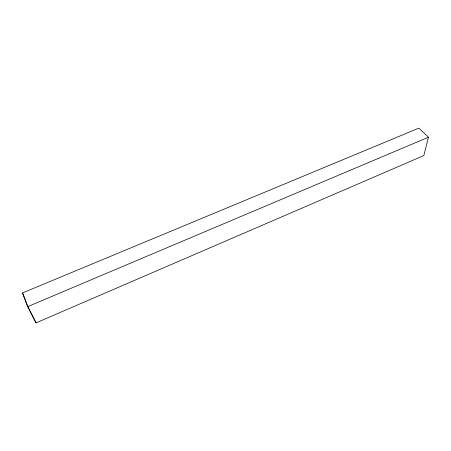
<?xml version="1.0" encoding="UTF-8"?>
<svg xmlns="http://www.w3.org/2000/svg" width="451" height="451" viewBox="0 0 451 451"><rect width="100%" height="100%" fill="white"/><g stroke="black" fill="none" stroke-linecap="round" stroke-linejoin="round"><path stroke-width="0.68" d="M428.45 137.222L423.827 155.572L36.029 322.865L27.674 306.635L22.55 292.919L418.878 128.135L428.45 137.222L27.674 306.635M22.55 292.919L27.674 306.274L36.029 322.865"/></g></svg>
